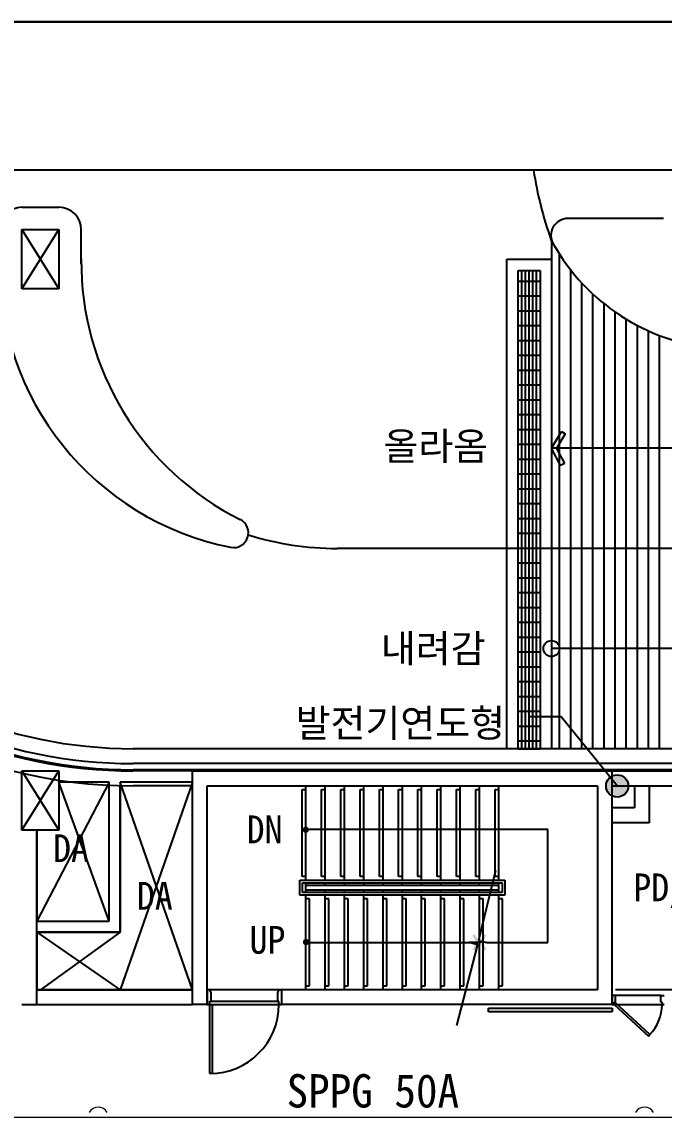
# Model space of a CAD drawing. Header units: millimetres. Extents: x 16332047 to 33387680, y -14835522 to -7015081.
# Drawn here: x 16613667 to 16621461, y -7661794 to -7648503 of the extents above; entities that cross this region are included whole.
import ezdxf
from ezdxf.enums import TextEntityAlignment as Align

# ---------------------------------------------------------------- set-up
doc = ezdxf.new("R2010")
doc.units = ezdxf.units.MM
doc.header["$LTSCALE"] = 300
doc.header["$MEASUREMENT"] = 0
doc.layers.add('건물', color=8, linetype='CONTINUOUS')
doc.layers.add('기존관', color=7, linetype='CONTINUOUS', lineweight=9)
doc.styles.add('돋움체', font='')
doc.styles.get('돋움체').set_extended_font_data('DotumChe')

msp = doc.modelspace()

# ---------------------------------------------------------------- hatches: boundary and pattern name
at = {"layer": '건물'}
h = msp.add_hatch(color=256, dxfattribs=at)
edge = h.paths.add_edge_path()
edge.add_arc((16620891, -7657775), 135, 0, 360)
h = msp.add_hatch(color=256, dxfattribs=at)
edge = h.paths.add_edge_path()
edge.add_arc((16617112, -7658307), 38.4, 90, 270)
edge.add_arc((16617112, -7658307), 38.4, 270, 450)
h = msp.add_hatch(color=256, dxfattribs=at)
edge = h.paths.add_edge_path()
edge.add_arc((16617115, -7659670), 38.4, 90, 270)
edge.add_arc((16617115, -7659670), 38.4, 270, 450)
for points in [[(16619163, -7659774), (16619135, -7659758), (16619183, -7659675), (16619135, -7659591), (16619163, -7659575), (16619220, -7659675)], [(16619277, -7659774), (16619305, -7659758), (16619257, -7659674), (16619305, -7659591), (16619277, -7659575), (16619220, -7659674)]]:
    msp.add_hatch(color=256, dxfattribs=at).paths.add_polyline_path(points)

# ---------------------------------------------------------------- linework, layer by layer
for p, q in [((16602277, -7648503), (16663041, -7648505)), ((16663041, -7648503), (16602277, -7648503)), ((16662295, -7650303), (16603023, -7650303)), ((16613667, -7650753), (16614117, -7650753)), ((16621452, -7650888), (16620295, -7650888)), ((16613667, -7651023), (16614117, -7651743)), ((16613667, -7651743), (16614117, -7651023)), ((16613667, -7651743), (16613667, -7651023)), ((16613667, -7651023), (16614117, -7651023)), ((16614117, -7651023), (16614117, -7651743)), ((16614387, -7651441), (16614387, -7651023)), ((16620093, -7651156), (16620093, -7657323)), ((16620192, -7657323), (16620192, -7651321)), ((16619553, -7657323), (16619553, -7651383)), ((16619553, -7651383), (16620093, -7651383)), ((16620093, -7651383), (16620093, -7657323)), ((16619688, -7657323), (16619688, -7651518)), ((16619688, -7651518), (16619958, -7651518)), ((16619733, -7657323), (16619733, -7651518)), ((16619778, -7657323), (16619778, -7651518)), ((16619823, -7657323), (16619823, -7651518)), ((16619868, -7657323), (16619868, -7651518)), ((16619913, -7657323), (16619913, -7651518)), ((16619958, -7651518), (16619958, -7657323)), ((16620327, -7657323), (16620327, -7651512)), ((16619958, -7651653), (16619688, -7651653)), ((16620462, -7657323), (16620462, -7651670)), ((16614117, -7651743), (16613667, -7651743)), ((16619958, -7651833), (16619688, -7651833)), ((16620597, -7657323), (16620597, -7651806)), ((16620732, -7657323), (16620732, -7651922)), ((16619958, -7652013), (16619688, -7652013)), ((16620867, -7657323), (16620867, -7652024)), ((16621002, -7657323), (16621002, -7652111)), ((16619958, -7652193), (16619688, -7652193)), ((16621137, -7657323), (16621137, -7652188)), ((16621272, -7657323), (16621272, -7652253)), ((16619958, -7652373), (16619688, -7652373)), ((16621407, -7657323), (16621407, -7652309)), ((16620093, -7652463), (16620093, -7652463)), ((16619958, -7652553), (16619688, -7652553)), ((16619958, -7652733), (16619688, -7652733)), ((16619958, -7652913), (16619688, -7652913)), ((16619958, -7653093), (16619688, -7653093)), ((16619958, -7653273), (16619688, -7653273)), ((16619958, -7653453), (16619688, -7653453)), ((16620093, -7653678), (16620214, -7653474)), ((16620261, -7653502), (16620155, -7653679)), ((16620214, -7653474), (16620261, -7653502)), ((16619958, -7653633), (16619688, -7653633)), ((16630155, -7653678), (16620093, -7653678)), ((16620204, -7653887), (16620093, -7653678)), ((16620155, -7653679), (16620252, -7653862)), ((16619958, -7653813), (16619688, -7653813)), ((16620252, -7653862), (16620204, -7653887)), ((16619958, -7653993), (16619688, -7653993)), ((16619958, -7654173), (16619688, -7654173)), ((16619958, -7654353), (16619688, -7654353)), ((16619958, -7654533), (16619688, -7654533)), ((16619958, -7654713), (16619688, -7654713)), ((16620093, -7654893), (16617492, -7654893)), ((16619958, -7654893), (16619688, -7654893)), ((16630155, -7654893), (16620093, -7654893)), ((16619958, -7655073), (16619688, -7655073)), ((16619958, -7655253), (16619688, -7655253)), ((16619958, -7655433), (16619688, -7655433)), ((16619958, -7655613), (16619688, -7655613)), ((16619958, -7655793), (16619688, -7655793)), ((16619958, -7655973), (16619688, -7655973)), ((16630155, -7656108), (16620093, -7656108)), ((16619958, -7656153), (16619688, -7656153)), ((16619958, -7656333), (16619688, -7656333)), ((16619958, -7656513), (16619688, -7656513)), ((16619958, -7656693), (16619688, -7656693)), ((16619958, -7656873), (16619688, -7656873)), ((16620211, -7656938), (16619837, -7656938)), ((16620891, -7657775), (16620211, -7656938)), ((16619958, -7657053), (16619688, -7657053)), ((16619958, -7657233), (16619688, -7657233)), ((16630155, -7657323), (16615017, -7657323)), ((16619688, -7657323), (16619958, -7657323)), ((16630155, -7657503), (16615017, -7657503)), ((16630155, -7657579), (16615017, -7657579)), ((16613667, -7657593), (16614117, -7658313)), ((16613667, -7658313), (16614117, -7657593)), ((16613667, -7658313), (16613667, -7657593)), ((16613667, -7657593), (16614117, -7657593)), ((16614117, -7657593), (16614117, -7658313)), ((16630155, -7657586), (16615017, -7657586)), ((16615737, -7657593), (16615017, -7657593)), ((16615737, -7660428), (16615737, -7657593)), ((16615737, -7657593), (16622586, -7657593)), ((16620831, -7660428), (16620831, -7657593)), ((16614724, -7657728), (16613847, -7659415)), ((16614724, -7659415), (16614117, -7657728)), ((16614724, -7657728), (16614117, -7657728)), ((16614724, -7659415), (16614724, -7657728)), ((16614724, -7659415), (16614724, -7657766)), ((16615737, -7657728), (16614859, -7660248)), ((16615737, -7660248), (16614859, -7657728)), ((16614859, -7657728), (16614859, -7659550)), ((16615737, -7657728), (16614859, -7657728)), ((16614859, -7659550), (16614859, -7657771)), ((16615737, -7657773), (16615017, -7657773)), ((16615737, -7660248), (16615737, -7657728)), ((16615917, -7660428), (16615917, -7657773)), ((16615917, -7657773), (16620651, -7657773)), ((16615917, -7657773), (16620651, -7657773)), ((16615917, -7660248), (16615917, -7657773)), ((16617069, -7658875), (16617069, -7657818)), ((16617069, -7657818), (16617114, -7657818)), ((16617114, -7658920), (16617114, -7657773)), ((16617303, -7658875), (16617303, -7657818)), ((16617303, -7657818), (16617348, -7657818)), ((16617348, -7658920), (16617348, -7657773)), ((16617537, -7658875, 0), (16617537, -7657818, 0)), ((16617537, -7657818, 0), (16617582, -7657818, 0)), ((16617582, -7658920), (16617582, -7657773)), ((16617771, -7658875, 0), (16617771, -7657818, 0)), ((16617771, -7657818, 0), (16617816, -7657818, 0)), ((16617816, -7658920), (16617816, -7657773)), ((16618005, -7658875, 0), (16618005, -7657818, 0)), ((16618005, -7657818, 0), (16618050, -7657818, 0)), ((16618050, -7658920), (16618050, -7657773)), ((16618239, -7658875, 0), (16618239, -7657818, 0)), ((16618239, -7657818, 0), (16618284, -7657818, 0)), ((16618284, -7658920), (16618284, -7657773)), ((16618473, -7658875, 0), (16618473, -7657818, 0)), ((16618473, -7657818, 0), (16618518, -7657818, 0)), ((16618518, -7658920), (16618518, -7657773)), ((16618707, -7658875, 0), (16618707, -7657818, 0)), ((16618707, -7657818, 0), (16618752, -7657818, 0)), ((16618752, -7658920), (16618752, -7657773)), ((16618941, -7658875, 0), (16618941, -7657818, 0)), ((16618941, -7657818, 0), (16618986, -7657818, 0)), ((16618986, -7658920), (16618986, -7657773)), ((16619175, -7658875, 0), (16619175, -7657818, 0)), ((16619175, -7657818, 0), (16619220, -7657818, 0)), ((16619220, -7658920), (16619220, -7657773)), ((16619409, -7658875, 0), (16619409, -7657818, 0)), ((16619409, -7657818, 0), (16619454, -7657818, 0)), ((16619454, -7658920), (16619454, -7657773)), ((16620651, -7657773), (16620651, -7659348)), ((16620651, -7657773), (16620651, -7660248)), ((16620651, -7657773), (16620651, -7660248)), ((16620831, -7657773), (16622406, -7657773)), ((16621101, -7657773), (16621101, -7658043)), ((16621281, -7657773), (16621281, -7658223)), ((16621101, -7658043), (16620831, -7658043)), ((16621281, -7658223), (16620831, -7658223)), ((16614117, -7658313), (16613667, -7658313)), ((16613847, -7660428), (16613847, -7658313)), ((16613847, -7658313), (16613847, -7659415)), ((16619508, -7658302), (16617114, -7658302)), ((16620048, -7658302), (16619508, -7658302)), ((16620048, -7659674), (16620048, -7658302)), ((16617114, -7658875), (16617069, -7658875)), ((16617348, -7658875), (16617303, -7658875)), ((16617582, -7658875, 0), (16617537, -7658875, 0)), ((16617816, -7658875, 0), (16617771, -7658875, 0)), ((16618050, -7658875, 0), (16618005, -7658875, 0)), ((16618284, -7658875, 0), (16618239, -7658875, 0)), ((16618518, -7658875, 0), (16618473, -7658875, 0)), ((16618752, -7658875, 0), (16618707, -7658875, 0)), ((16618986, -7658875, 0), (16618941, -7658875, 0)), ((16619220, -7658875, 0), (16619175, -7658875, 0)), ((16619415, -7658802), (16619208, -7659651)), ((16619454, -7658875, 0), (16619409, -7658875, 0)), ((16617042, -7658920), (16619526, -7658920)), ((16617042, -7659100), (16617042, -7658920)), ((16617073, -7658952), (16619494, -7658952)), ((16617073, -7659069), (16617073, -7658952)), ((16617114, -7659069), (16617114, -7658952)), ((16617114, -7659042), (16617114, -7658979)), ((16617114, -7658979), (16619454, -7658979)), ((16619454, -7659042), (16617114, -7659042)), ((16617348, -7658979), (16617348, -7658952)), ((16617348, -7659069), (16617348, -7659042)), ((16617582, -7658979), (16617582, -7658952)), ((16617582, -7659069), (16617582, -7659042)), ((16617816, -7658979), (16617816, -7658952)), ((16617816, -7658979), (16617816, -7658952)), ((16617816, -7659069), (16617816, -7659042)), ((16618050, -7658979), (16618050, -7658952)), ((16618050, -7659069), (16618050, -7659042)), ((16618284, -7658979), (16618284, -7658952)), ((16618284, -7659069), (16618284, -7659042)), ((16618518, -7658979), (16618518, -7658952)), ((16618518, -7659069), (16618518, -7659042)), ((16618752, -7658979), (16618752, -7658952)), ((16618752, -7659069), (16618752, -7659042)), ((16618986, -7658979, 0), (16618986, -7658952, 0)), ((16618986, -7659069, 0), (16618986, -7659042, 0)), ((16619220, -7658979), (16619220, -7658952)), ((16619220, -7658979), (16619220, -7658952)), ((16619220, -7659069), (16619220, -7659042)), ((16619220, -7659069), (16619220, -7659042)), ((16619454, -7659069), (16619454, -7658952)), ((16619494, -7658952), (16619494, -7659069)), ((16619526, -7658920), (16619526, -7659100)), ((16619526, -7659100), (16617042, -7659100)), ((16619494, -7659069), (16617073, -7659069)), ((16617114, -7660248), (16617114, -7659100)), ((16617159, -7659145), (16617114, -7659145)), ((16617159, -7660203), (16617159, -7659145)), ((16617348, -7660248), (16617348, -7659100)), ((16617393, -7659145), (16617348, -7659145)), ((16617393, -7660203), (16617393, -7659145)), ((16617582, -7660248), (16617582, -7659100)), ((16617627, -7659145), (16617582, -7659145)), ((16617627, -7660203), (16617627, -7659145)), ((16617816, -7660248), (16617816, -7659100)), ((16617861, -7659145), (16617816, -7659145)), ((16617861, -7660203), (16617861, -7659145)), ((16618050, -7660248), (16618050, -7659100)), ((16618095, -7659145), (16618050, -7659145)), ((16618095, -7660203), (16618095, -7659145)), ((16618284, -7660248), (16618284, -7659100)), ((16618329, -7659145), (16618284, -7659145)), ((16618329, -7660203), (16618329, -7659145)), ((16618518, -7660248), (16618518, -7659100)), ((16618563, -7659145), (16618518, -7659145)), ((16618563, -7660203), (16618563, -7659145)), ((16618752, -7660248), (16618752, -7659100)), ((16618797, -7659145), (16618752, -7659145)), ((16618797, -7660203), (16618797, -7659145)), ((16618986, -7660248), (16618986, -7659100, 0)), ((16619031, -7659145), (16618986, -7659145)), ((16619031, -7660203), (16619031, -7659145)), ((16619220, -7660248), (16619220, -7659100)), ((16619265, -7659145), (16619220, -7659145)), ((16619265, -7660203), (16619265, -7659145)), ((16619454, -7660248), (16619454, -7659100)), ((16619499, -7659145), (16619454, -7659145)), ((16619499, -7660203), (16619499, -7659145)), ((16613847, -7659415), (16614724, -7659415)), ((16613847, -7659415), (16614724, -7659415)), ((16613847, -7659550), (16614859, -7660248)), ((16613847, -7659550), (16614859, -7659550)), ((16614859, -7659550), (16613847, -7659550)), ((16613847, -7659550), (16613847, -7660248)), ((16614859, -7659550), (16613892, -7660248)), ((16617114, -7659674), (16619202, -7659674)), ((16619196, -7659698), (16618943, -7660683)), ((16619304, -7659677), (16619100, -7659672)), ((16619100, -7659672), (16619196, -7659698)), ((16619208, -7659651), (16619304, -7659677)), ((16619304, -7659674), (16619304, -7659674)), ((16619304, -7659674), (16620048, -7659674)), ((16617114, -7660203), (16617159, -7660203)), ((16617348, -7660203), (16617393, -7660203)), ((16617582, -7660203), (16617627, -7660203)), ((16617816, -7660203), (16617861, -7660203)), ((16618050, -7660203), (16618095, -7660203)), ((16618284, -7660203), (16618329, -7660203)), ((16618518, -7660203), (16618563, -7660203)), ((16618752, -7660203), (16618797, -7660203)), ((16618986, -7660203), (16619031, -7660203)), ((16619220, -7660203), (16619265, -7660203)), ((16619454, -7660203), (16619499, -7660203)), ((16615737, -7660248), (16613847, -7660248)), ((16613847, -7660248), (16615737, -7660248)), ((16620651, -7660248), (16615917, -7660248)), ((16615917, -7660248), (16615917, -7660428)), ((16615948, -7660248), (16615917, -7660248)), ((16615962, -7660288), (16615948, -7660248)), ((16615948, -7660248), (16615948, -7660248)), ((16615962, -7660387), (16615962, -7660288)), ((16616772, -7660288), (16616785, -7660248)), ((16616772, -7660387), (16616772, -7660288)), ((16616785, -7660248), (16616785, -7660248)), ((16616785, -7660248), (16616817, -7660248)), ((16620651, -7660248), (16616817, -7660248)), ((16616817, -7660248), (16616817, -7660428)), ((16616817, -7660248), (16616817, -7660428)), ((16620831, -7660320), (16620831, -7660320)), ((16620831, -7660320), (16620831, -7660428)), ((16620871, -7660320), (16620831, -7660320)), ((16621461, -7660248), (16620871, -7660248)), ((16621420, -7660320), (16620871, -7660320)), ((16620871, -7660346), (16620871, -7660320)), ((16620871, -7660400), (16620871, -7660346)), ((16620871, -7660346), (16620871, -7660346)), ((16621420, -7660346), (16621420, -7660320)), ((16621420, -7660320), (16621461, -7660320)), ((16621420, -7660400), (16621420, -7660346)), ((16621420, -7660346), (16621420, -7660346)), ((16622406, -7660248), (16621461, -7660248)), ((16613667, -7660428), (16613847, -7660428)), ((16613847, -7660428), (16615737, -7660428)), ((16615917, -7660428), (16615737, -7660428)), ((16615917, -7660428), (16616817, -7660428)), ((16615917, -7660428), (16615948, -7660428)), ((16615948, -7660387), (16616785, -7660387)), ((16615948, -7660428), (16615948, -7660387)), ((16615948, -7660387), (16615962, -7660387)), ((16615948, -7660428), (16616785, -7660428)), ((16615948, -7661265), (16615948, -7660428)), ((16615948, -7660428), (16615975, -7660428)), ((16615975, -7660428), (16615975, -7661265)), ((16616785, -7660387), (16616772, -7660387)), ((16616785, -7660428), (16616785, -7660387)), ((16616817, -7660428), (16616785, -7660428)), ((16620831, -7660428), (16616817, -7660428)), ((16619328, -7660473), (16620831, -7660473)), ((16619328, -7660518), (16619328, -7660473)), ((16620831, -7660410), (16620831, -7660410)), ((16620831, -7660428), (16620831, -7660428)), ((16620831, -7660428), (16620853, -7660428)), ((16620831, -7660473), (16620831, -7660518)), ((16620853, -7660428), (16620853, -7660400)), ((16620853, -7660400), (16620871, -7660400)), ((16620871, -7660409), (16620853, -7660428)), ((16620853, -7660428), (16621461, -7660428)), ((16620853, -7660428), (16621438, -7660428)), ((16620853, -7660428), (16621272, -7660811)), ((16621289, -7660792), (16620871, -7660409)), ((16621438, -7660400), (16621420, -7660400)), ((16621438, -7660428), (16621438, -7660400)), ((16621461, -7660428), (16621438, -7660428)), ((16620831, -7660518), (16619328, -7660518)), ((16621272, -7660811), (16621289, -7660792)), ((16615975, -7661265), (16615948, -7661265))]:
    msp.add_line(p, q, dxfattribs=at)
for centre, radius in [((16620093, -7656108), 96.9), ((16620891, -7657775), 135), ((16620891, -7657775), 135)]:
    msp.add_circle(centre, radius, dxfattribs=at)
for centre, radius, start, end in [((16624481, -7649593), 4659, 188.7597, 199.6031), ((16613667, -7651023), 270, 90, 180), ((16614117, -7651023), 270, 0, 90), ((16620295, -7651095), 207, 90, 209.3934), ((16622300, -7649965), 2508, 209.3934, 264.6649), ((16616881, -7651461), 3485, 178.7108, 258.7367), ((16617891, -7651412), 3504, 179.5273, 243.3084), ((16615017, -7651743), 5850, 180, 270), ((16615017, -7651743), 5843, 180, 270), ((16615017, -7651743), 5836, 180, 270), ((16615017, -7651743), 5760, 180, 270), ((16615017, -7651743), 5580, 180, 270), ((16616236, -7654703), 180, 258.7367, 63.3084), ((16617492, -7651293), 3600, 252.5807, 270), ((16615017, -7651743), 6030, 214.8224, 270), ((16615948, -7660428), 837, 270, 0), ((16620871, -7660409), 568, 317.4812, 358.0383)]:
    msp.add_arc(centre, radius, start, end, dxfattribs=at)
at = {"layer": '기존관'}
for p, q in [((16613131, -7661794), (16614782, -7661794)), ((16614782, -7661794), (16621034, -7661794)), ((16621034, -7661794), (16621902, -7661794))]:
    msp.add_line(p, q, dxfattribs=at)
for centre in [(16614593, -7661795), (16621223, -7661795)]:
    msp.add_arc(centre, 123, 28.3041, 151.6959, dxfattribs=at)

# ---------------------------------------------------------------- texts
at = {"layer": '건물', "style": '돋움체'}
for s, p in [('올라옴', (16618690, -7653649)), ('내려감', (16618659, -7656104))]:
    msp.add_text(s, height=337.5, dxfattribs=at).set_placement(p, align=Align.MIDDLE)
msp.add_text('발전기연도형', height=337.5, dxfattribs=at).set_placement((16616989, -7657181))
for s, p in [('DN', (16616394, -7658134)), ('UP', (16616429, -7659474))]:
    msp.add_text(s, height=337.5, dxfattribs=at).set_placement(p, align=Align.TOP_LEFT)
for s, p in [('DA', (16614263, -7658700)), ('PD/AV', (16621632, -7659175)), ('DA', (16615280, -7659278))]:
    msp.add_text(s, height=337.5, dxfattribs=at).set_placement(p, align=Align.CENTER)
at = {"layer": '기존관', "style": '돋움체'}
msp.add_text('SPPG 50A', height=405, rotation=360, dxfattribs=at).set_placement((16616879, -7661678, 0))

doc.saveas('drawing.dxf')
